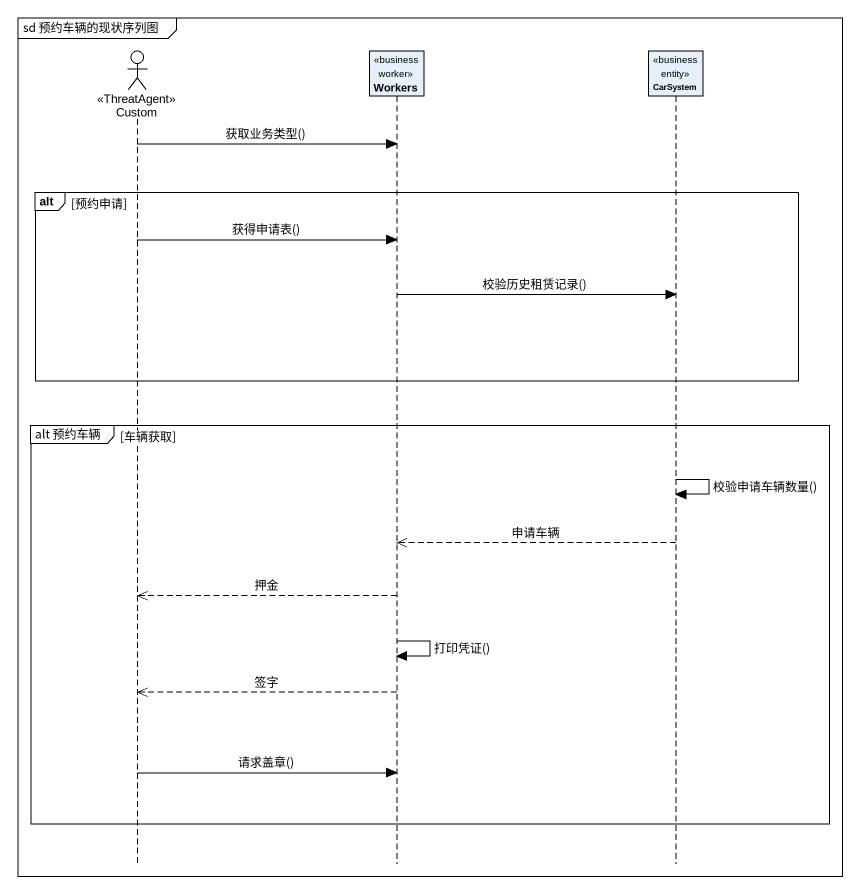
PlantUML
@startuml
mainframe sd 预约车辆的现状序列图
hide footbox
actor Custom <<ThreatAgent>>
participant Workers <<business worker>>
participant CarSystem <<business entity>>

Custom -> Workers : 获取业务类型()
alt 预约申请
  Custom -> Workers : 获得申请表()
  Workers -> CarSystem : 校验历史租赁记录()
end
group alt 预约车辆 [车辆获取]
  CarSystem -> CarSystem : 校验申请车辆数量()
  CarSystem -->> Workers : 申请车辆
  Workers -->> Custom : 押金
  Workers -> Workers : 打印凭证()
  Workers -->> Custom : 签字
  Custom -> Workers : 请求盖章()
end
@enduml
